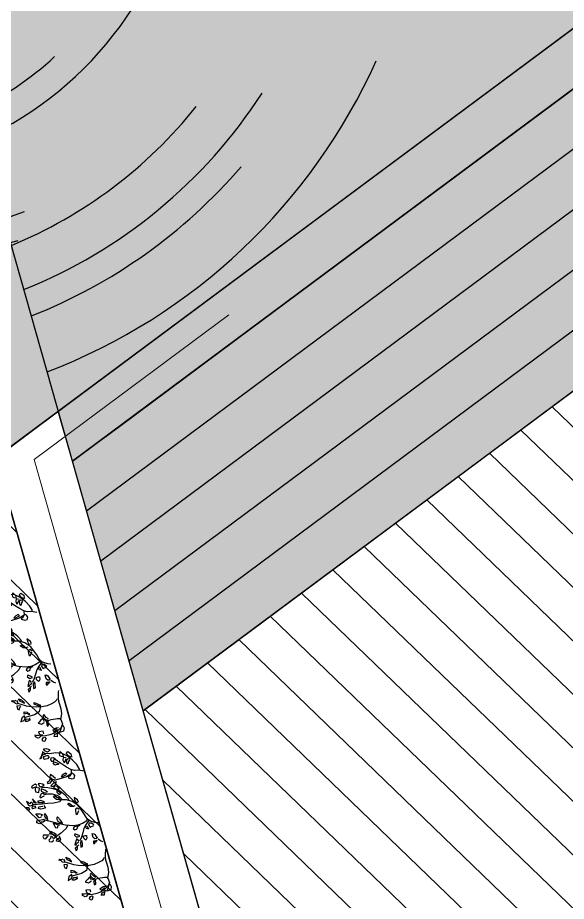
# Model space of a CAD drawing. Header units: millimetres. Extents: x 60.6 to 115.2, y 47.4 to 73.6.
# Drawn here: x 71.771 to 74.032, y 58.071 to 61.715 of the extents above; entities that cross this region are included whole.
import ezdxf

# ---------------------------------------------------------------- set-up
doc = ezdxf.new("R2010")
doc.units = ezdxf.units.MM
doc.linetypes.add('CENTER2', pattern=[28.575000000000003, 19.05, -3.175, 3.175, -3.175])
for name, color, linetype in [('3', 4, 'Continuous'), ('hatch2', 7, 'Continuous'), ('tree 3', 96, 'Continuous'), ('water', 151, 'Continuous')]:
    doc.layers.add(name, color=color, linetype=linetype)
doc.layers.add('HATCH', color=252, linetype='Continuous', lineweight=0)
doc.layers.add('paving', color=251, linetype='Continuous', lineweight=30)
doc.layers.add('hatch 3', color=7, linetype='Continuous', true_color=0x57792a)
pattern_1 = [(136, (-529.2652610559677, -497.6456645938825), (-0.1102770163103658, -0.1141951933037609), [])]

# ---------------------------------------------------------------- blocks, each defined once
blk = doc.blocks.new('6343')
at = {"color": 92, "linetype": 'Continuous'}
for p, q in [((687.8862509526036, 609.2945715560403), (687.882652725149, 609.2881341930103)), ((687.882652725149, 609.2881341930103), (687.8864376813826, 609.2836014556282)), ((687.8927064879027, 609.2989487673872), (687.8862509526036, 609.2945715560403)), ((687.8864376813826, 609.2836014556282), (687.8925070650006, 609.287896455657)), ((687.8924512719409, 609.2755412934064), (687.8902518731772, 609.2707343631215)), ((687.8902518731772, 609.2707343631215), (687.8949644450863, 609.2580601462628)), ((687.9001446013766, 609.272840515334), (687.8924512719409, 609.2755412934064)), ((687.8926018146772, 609.2880834071301), (687.8927064879027, 609.2989487673872)), ((687.9003882811545, 609.265387323366), (687.9001446013766, 609.272840515334)), ((687.904403327395, 609.2894284821974), (687.9010878074467, 609.2835516453978)), ((687.9010878074467, 609.2835516453978), (687.9042637687596, 609.2730503646283)), ((687.9042637687596, 609.2730503646283), (687.9098179722779, 609.2715643794105)), ((687.9187005539618, 609.2979768723741), (687.904403327395, 609.2894284821974)), ((687.9091707745048, 609.2834371225767), (687.9146509719016, 609.2886073615865)), ((687.9149100565786, 609.2798216030387), (687.9091707745048, 609.2834371225767)), ((687.9109748857975, 609.2718106851737), (687.9151245177931, 609.2750298545136)), ((687.9146509719016, 609.2886073615865), (687.9187005539618, 609.2979768723741)), ((687.9151245177931, 609.2750298545136), (687.9149100565786, 609.2798216030387)), ((687.9196353012105, 609.2689838514425), (687.9153758428283, 609.266908755685)), ((687.9296762441446, 609.2722898196382), (687.9196353012105, 609.2689838514425)), ((687.9238440267114, 609.2668770508484), (687.9296762441446, 609.2722898196382)), ((687.9794398345463, 609.2763784332407), (687.9747276668118, 609.2745413205175)), ((687.9747276668118, 609.2745413205175), (687.9777890527514, 609.2626822175876)), ((687.9853641951763, 609.2706333793833), (687.9794398345463, 609.2763784332407)), ((687.9912303417616, 609.2613735652727), (687.9853641951763, 609.2706333793833)), ((687.8266854543546, 609.2425221336891), (687.8316989476427, 609.2549329150401)), ((687.8342530772182, 609.2366273963836), (687.8266854543546, 609.2425221336891)), ((687.8316989476427, 609.2549329150401), (687.8389503707355, 609.2543077985994)), ((687.8338884014566, 609.2288754896609), (687.8342530772182, 609.2366273963836)), ((687.8389503707355, 609.2543077985994), (687.8415896760291, 609.2456952279887)), ((687.8415896760291, 609.2456952279887), (687.8446355099725, 609.2294965507189)), ((687.8520606233451, 609.2450892333853), (687.8680639110823, 609.2595053668713)), ((687.8551122882288, 609.2370639861091), (687.8520606233451, 609.2450892333853)), ((687.8658235764789, 609.2321728965228), (687.8590765304765, 609.2367413196124)), ((687.8684186248972, 609.2420658296095), (687.8658235764789, 609.2321728965228)), ((687.8680639110823, 609.2595053668713), (687.8684186248972, 609.2420658296095)), ((687.8882333168566, 609.2379437789114), (687.8897594910302, 609.2484446579016)), ((687.8914381855418, 609.2191096845415), (687.8882333168566, 609.2379437789114)), ((687.8897594910302, 609.2484446579016), (687.8972479162135, 609.2467025434621)), ((687.8949644450863, 609.2580601462628), (687.9007092299114, 609.2626195982432)), ((687.8972479162135, 609.2467025434621), (687.9000031189144, 609.2306087704425)), ((687.9153758428283, 609.266908755685), (687.9122603140517, 609.2575721302717)), ((687.9132877395828, 609.2577908681681), (687.9238440267114, 609.2668770508484)), ((687.9154369907315, 609.2382308900771), (687.914939619518, 609.2279498479343)), ((687.9156319928363, 609.2467797645403), (687.9154369907315, 609.2382308900771)), ((687.919117350536, 609.2518588628375), (687.9156319928363, 609.2467797645403)), ((687.923350562611, 609.2389158113773), (687.919117350536, 609.2518588628375)), ((687.9192743300692, 609.2290394829532), (687.923350562611, 609.2389158113773)), ((687.938470491548, 609.2429679206408), (687.9343502422108, 609.2370865370959)), ((687.9343502422108, 609.2370865370959), (687.9379123382079, 609.2323403793241)), ((687.9379123382079, 609.2323403793241), (687.9410890532854, 609.2275121743293)), ((687.9450484705607, 609.239197400148), (687.938470491548, 609.2429679206408)), ((687.9509693282522, 609.2366212140369), (687.9450484705607, 609.239197400148)), ((687.9530953061613, 609.2278993565252), (687.9509693282522, 609.2366212140369)), ((687.9623926130247, 609.2372186473062), (687.9549184553916, 609.223116537396)), ((687.9597266956476, 609.259837435481), (687.9559712477685, 609.247194152697)), ((687.9559712477685, 609.247194152697), (687.9676546991717, 609.2446773616699)), ((687.9684024989625, 609.261350946851), (687.9597266956476, 609.259837435481)), ((687.9711523630065, 609.2370814315524), (687.9623926130247, 609.2372186473062)), ((687.9661342848265, 609.2221679836965), (687.9711523630065, 609.2370814315524)), ((687.9771541611138, 609.2618799323392), (687.9684024989625, 609.261350946851)), ((687.9693660606005, 609.2442078120584), (687.9745545448012, 609.2438114210671)), ((687.9745545448012, 609.2438114210671), (687.9771541611138, 609.2618799323392)), ((687.9777890527514, 609.2626822175876), (687.9811730760695, 609.2537278586427)), ((687.9820288281304, 609.2433997250163), (687.9798289370831, 609.2385951070169)), ((687.9798289370831, 609.2385951070169), (687.9825747299196, 609.2320065598084)), ((687.9917227784929, 609.2489675355548), (687.9820288281304, 609.2433997250163)), ((687.9846352862257, 609.2551312715565), (687.9912303417616, 609.2613735652727)), ((687.9907594355342, 609.2314141646468), (687.9936227214164, 609.2431995838762)), ((687.9936227214164, 609.2431995838762), (687.9917227784929, 609.2489675355548)), ((688.095559763239, 609.2418228375668), (688.0989285457521, 609.2342002744389)), ((688.1039589300676, 609.2364386938801), (688.095559763239, 609.2418228375668)), ((688.0989285457521, 609.2342002744389), (688.1083374933198, 609.2335341547835)), ((688.119688422194, 609.2319472461878), (688.1039589300676, 609.2364386938801)), ((688.1083374933198, 609.2335341547835), (688.1145899556808, 609.2243557812283)), ((688.12362601396, 609.2311177620546), (688.119688422194, 609.2319472461878)), ((687.7545198064205, 609.20297190758), (687.7527986855374, 609.1927622776454)), ((687.7597997014542, 609.2059305650467), (687.7545198064205, 609.20297190758)), ((687.7659344136923, 609.1985616955545), (687.7597997014542, 609.2059305650467)), ((687.7672409734905, 609.2258637569089), (687.7653008065013, 609.2179432089952)), ((687.7653008065013, 609.2179432089952), (687.7729363644653, 609.2117293762882)), ((687.7762579170355, 609.1967560490618), (687.7659344136923, 609.1985616955545)), ((687.7752793170856, 609.2297432441097), (687.7672409734905, 609.2258637569089)), ((687.7720919622818, 609.1891971412882), (687.7762579170355, 609.1967560490618)), ((687.7729363644653, 609.2117293762882), (687.7760711882568, 609.2077261494746)), ((687.7809095435344, 609.2272719622495), (687.7752793170856, 609.2297432441097)), ((687.7805265452017, 609.2038364778285), (687.7809095435344, 609.2272719622495)), ((687.7868507397966, 609.2025144229628), (687.7825854674713, 609.186592985531)), ((687.7954056025229, 609.1976629591617), (687.7868507397966, 609.2025144229628)), ((687.7890693034749, 609.1826364484217), (687.7954056025229, 609.1976629591617)), ((687.8381682368072, 609.2232822674426), (687.8338884014566, 609.2288754896609)), ((687.8481682233114, 609.227412607152), (687.8381682368072, 609.2232822674426)), ((687.8427609500819, 609.2099146096633), (687.8567122276326, 609.2118833412343)), ((687.8446355099725, 609.2294965507189), (687.8460186225727, 609.2267881798863)), ((687.8537822910968, 609.2206008160953), (687.8463054012869, 609.2096677380265)), ((687.8632942232684, 609.2251275875899), (687.8537822910968, 609.2206008160953)), ((687.8567122276326, 609.2118833412343), (687.8699256673398, 609.2223699316074)), ((687.8699256673398, 609.2223699316074), (687.8632942232684, 609.2251275875899)), ((687.9033758796523, 609.225487938963), (687.8914381855418, 609.2191096845415)), ((687.9153659738644, 609.2215346119625), (687.9192743300692, 609.2290394829532)), ((687.9410890532854, 609.2275121743293), (687.9413420669421, 609.2250635446078)), ((687.945543639469, 609.2236223385887), (687.9530953061613, 609.2278993565252)), ((687.9549184553916, 609.223116537396), (687.95558258259, 609.2155844675206)), ((687.9573458845503, 609.21045454255), (687.9661342848265, 609.2221679836965)), ((687.9802106294253, 609.1912435106652), (687.9838515189278, 609.1968560596085)), ((687.9835636030086, 609.2298821789004), (687.9863898395736, 609.2248117723152)), ((687.9838515189278, 609.1968560596085), (687.9908857102321, 609.1896786883347)), ((687.9863898395736, 609.2248117723152), (687.9907594355342, 609.2314141646468)), ((687.9971332049274, 609.2126949247371), (687.9929834088376, 609.2094765261586)), ((687.9929834088376, 609.2094765261586), (687.9959704774644, 609.1986022772994)), ((687.9959704774644, 609.1986022772994), (688.0030351333806, 609.1944342260712)), ((688.0023082626408, 609.2047889927087), (687.9971332049274, 609.2126949247371)), ((688.0125752575577, 609.1994681433904), (688.0023082626408, 609.2047889927087)), ((688.016757004388, 609.196856066684), (688.009931328974, 609.191065012297)), ((688.0101244783634, 609.1939421884152), (688.0125752575577, 609.1994681433904)), ((688.0171444021173, 609.2026090414912), (688.016757004388, 609.196856066684)), ((688.0300401935128, 609.1981822248016), (688.0171444021173, 609.2026090414912)), ((688.0222458578846, 609.1868480041086), (688.0300401935128, 609.1981822248016)), ((688.0911097781343, 609.1990065696735), (688.085458972224, 609.1946339050718)), ((688.0983834309113, 609.1963848336029), (688.0911097781343, 609.1990065696735)), ((688.0921465589449, 609.2244158166972), (688.0970821935834, 609.2264672846659)), ((688.0947096942102, 609.2111164018107), (688.0921465589449, 609.2244158166972)), ((688.103097287267, 609.2038944154333), (688.0947096942102, 609.2111164018107)), ((688.0970821935834, 609.2264672846659), (688.1043942347083, 609.2261894381604)), ((688.0996323235331, 609.1854740874802), (688.0983834309113, 609.1963848336029)), ((688.1081394094487, 609.2079699068045), (688.103097287267, 609.2038944154333)), ((688.1043942347083, 609.2261894381604), (688.1090810909925, 609.2130077969985)), ((688.1090810909925, 609.2130077969985), (688.1094314224077, 609.2075778576707)), ((688.112211696479, 609.2210133973562), (688.1142482633682, 609.2202803306503)), ((688.1142482633682, 609.2202803306503), (688.12362601396, 609.2311177620546)), ((688.1230096635726, 609.2113025488045), (688.1278820951001, 609.2218479195972)), ((688.1249283332417, 609.2067068452429), (688.1230096635726, 609.2113025488045)), ((688.1324345673113, 609.200464673907), (688.1249283332417, 609.2067068452429)), ((688.1278820951001, 609.2218479195972), (688.135744054637, 609.2271916747328)), ((688.1354181713981, 609.2072723279939), (688.1329075449332, 609.2013992671781)), ((688.1376421448449, 609.2157520247084), (688.1354181713981, 609.2072723279939)), ((688.135744054637, 609.2271916747328), (688.1376421448449, 609.2157520247084)), ((687.674274268791, 609.1546927192461), (687.6777756210596, 609.164113097501)), ((687.6777756210596, 609.164113097501), (687.6813567719915, 609.160537646322)), ((687.6813567719915, 609.160537646322), (687.6801264206197, 609.1524354644423)), ((687.7527986855374, 609.1927622776454), (687.7582427514764, 609.186748995854)), ((687.7531585525132, 609.1633133065453), (687.7557193051919, 609.1733673288569)), ((687.762105014277, 609.157878902059), (687.7531585525132, 609.1633133065453)), ((687.7557193051919, 609.1733673288569), (687.762267130785, 609.1722588584747)), ((687.7582427514764, 609.186748995854), (687.7611861144999, 609.1855410620294)), ((687.7772183969068, 609.162597540754), (687.762105014277, 609.157878902059)), ((687.762267130785, 609.1722588584747), (687.7688440278446, 609.1628168037307)), ((687.766959675316, 609.1874373649483), (687.7720919622818, 609.1891971412882)), ((687.7688440278446, 609.1628168037307), (687.7711445754945, 609.1614720151383)), ((687.7825854674713, 609.186592985531), (687.7774098960733, 609.1743152829641)), ((687.7812519674005, 609.1732986832641), (687.7890693034749, 609.1826364484217)), ((687.811900042545, 609.1794892642399), (687.8099819411452, 609.1695728674582)), ((687.8099819411452, 609.1695728674582), (687.8196437382751, 609.1664588888435)), ((687.8179048299064, 609.1809352626859), (687.811900042545, 609.1794892642399)), ((687.8296547302816, 609.186939171588), (687.8179048299064, 609.1809352626859)), ((687.8198798225059, 609.1596695858318), (687.8296547302816, 609.186939171588)), ((687.8329893597493, 609.1592909800422), (687.8286632883004, 609.1486959551169)), ((687.8387763470522, 609.1686968239982), (687.8329893597493, 609.1592909800422)), ((687.8487271252017, 609.1743185072252), (687.8387763470522, 609.1686968239982)), ((687.8426430690483, 609.1568432026693), (687.856631855486, 609.1699965539924)), ((687.856631855486, 609.1699965539924), (687.8487271252017, 609.1743185072252)), ((687.9247951674897, 609.1583192632751), (687.927079923063, 609.1671454591633)), ((687.9343794555599, 609.165030376634), (687.9247951674897, 609.1583192632751)), ((687.927079923063, 609.1671454591633), (687.9272624165399, 609.1738570976026)), ((687.9272624165399, 609.1738570976026), (687.9364962091, 609.1859989210515)), ((687.9375519523328, 609.1722109988106), (687.9351502173988, 609.1651944710799)), ((687.9364962091, 609.1859989210515), (687.9441168544489, 609.1811153426374)), ((687.9441168544489, 609.1811153426374), (687.9375519523328, 609.1722109988106)), ((687.9575186731574, 609.1717912665056), (687.948666758578, 609.1629003580266)), ((687.948666758578, 609.1629003580266), (687.954423685444, 609.1547855523545)), ((687.954091162915, 609.1557154347859), (687.9656543345116, 609.1726894441002)), ((687.9656543345116, 609.1726894441002), (687.9575186731574, 609.1717912665056)), ((687.9763821480127, 609.1866503573858), (687.9695357290431, 609.1740161272983)), ((687.9695357290431, 609.1740161272983), (687.9707238395382, 609.1627588820024)), ((687.9703605242088, 609.1606809859111), (687.9804098661651, 609.1689921230217)), ((687.9837042383826, 609.1825371137026), (687.9763821480127, 609.1866503573858)), ((687.9854233217217, 609.1800083924278), (687.9802106294253, 609.1912435106652)), ((687.9804098661651, 609.1689921230217), (687.9837042383826, 609.1825371137026)), ((688.0014440517581, 609.1754129753411), (687.9854233217217, 609.1800083924278)), ((687.9908857102321, 609.1896786883347), (687.9987931726929, 609.1821877032605)), ((687.9987931726929, 609.1821877032605), (688.0001904271471, 609.1781489140401)), ((688.0017805909097, 609.191497859758), (688.0101244783634, 609.1939421884152)), ((688.009931328974, 609.191065012297), (688.0117470140384, 609.1812764175861)), ((688.0135290427443, 609.1773187407326), (688.0222458578846, 609.1868480041086)), ((688.068848542282, 609.1799209265448), (688.0783843927595, 609.1881235475159)), ((688.0710695810596, 609.1770573906623), (688.068848542282, 609.1799209265448)), ((688.071917081196, 609.1673962290399), (688.0710695810596, 609.1770573906623)), ((688.074111912065, 609.1640275811396), (688.071917081196, 609.1673962290399)), ((688.0777626867184, 609.1658055036672), (688.074111912065, 609.1640275811396)), ((688.079110017451, 609.1720980173892), (688.0761721187807, 609.166967887531)), ((688.0783843927595, 609.1881235475159), (688.0823918810404, 609.1838057720463)), ((688.0823918810404, 609.1838057720463), (688.079110017451, 609.1720980173892)), ((688.085458972224, 609.1946339050718), (688.0859747205932, 609.1859027899751)), ((688.0859747205932, 609.1859027899751), (688.0936077104756, 609.182857218347)), ((688.0923478123511, 609.1774180214344), (688.0996323235331, 609.1854740874802)), ((688.0936077104756, 609.182857218347), (688.0940404470342, 609.1757762237065)), ((688.1085633589968, 609.1611863026928), (688.1057351226187, 609.1549128700142)), ((688.1176592815432, 609.1626224776795), (688.1085633589968, 609.1611863026928)), ((688.1144401614946, 609.148092026261), (688.1259075014608, 609.159207549851)), ((688.1259075014608, 609.159207549851), (688.1176592815432, 609.1626224776795)), ((687.593419904739, 609.126303075325), (687.5997081319706, 609.1137967288954)), ((687.6089195477493, 609.1222630310558), (687.593419904739, 609.126303075325)), ((687.6464202599814, 609.1404228542111), (687.64315471915, 609.1330548379883)), ((687.64315471915, 609.1330548379883), (687.6526870282905, 609.1299132915066)), ((687.6575993896897, 609.1428028800538), (687.6464202599814, 609.1404228542111)), ((687.6526870282905, 609.1299132915066), (687.6567149489355, 609.1267673215807)), ((687.6596621260894, 609.1280618901661), (687.6575993896897, 609.1428028800538)), ((687.6671175569765, 609.14099175196), (687.668516975338, 609.1482960312419)), ((687.6743348484246, 609.1405269539821), (687.6671175569765, 609.14099175196)), ((687.668516975338, 609.1482960312419), (687.674274268791, 609.1546927192461)), ((687.670837403269, 609.113426378399), (687.6757856936329, 609.1229872233105)), ((687.6847000405616, 609.1233840648704), (687.6729343097116, 609.1130381052491)), ((687.6820225494127, 609.1441650103538), (687.6743348484246, 609.1405269539821)), ((687.6757856936329, 609.1229872233105), (687.6782017345151, 609.1286725618918)), ((687.6782017345151, 609.1286725618918), (687.6890108712059, 609.1353108856127)), ((687.6801264206197, 609.1524354644423), (687.6825206359931, 609.1456060930718)), ((687.6890108712059, 609.1353108856127), (687.6847000405616, 609.1233840648704)), ((687.8300500509364, 609.1484908574562), (687.8426430690483, 609.1568432026693)), ((687.8987603082852, 609.1165789005818), (687.9077044044589, 609.1288250216137)), ((687.9077044044589, 609.1288250216137), (687.9116814281282, 609.1214979260977)), ((688.0118443265828, 609.1089003909616), (688.0154897839806, 609.1226885180895)), ((688.0154897839806, 609.1226885180895), (688.0217521698905, 609.1241885533183)), ((688.0217521698905, 609.1241885533183), (688.0252150954133, 609.116752006807)), ((688.022472586836, 609.154868191969), (688.0225539100254, 609.147545602405)), ((688.030860179893, 609.1476462055916), (688.022472586836, 609.154868191969)), ((688.0225539100254, 609.147545602405), (688.0278459471, 609.1378300022199)), ((688.0278459471, 609.1378300022199), (688.030584586962, 609.1319070495864)), ((688.0355854245249, 609.1368084539954), (688.030860179893, 609.1476462055916)), ((688.0313972400874, 609.131246165851), (688.0355854245249, 609.1368084539954)), ((688.0818069847062, 609.1323035372365), (688.0747541753559, 609.1294677661125)), ((688.0747541753559, 609.1294677661125), (688.0767488679554, 609.1238867659075)), ((688.0767488679554, 609.1238867659075), (688.0846155210838, 609.122892293266)), ((688.0892733826977, 609.1470703068652), (688.0784078846781, 609.1425889212369)), ((688.0784078846781, 609.1425889212369), (688.0858129868589, 609.1368255570975)), ((688.0916541715835, 609.1327313944582), (688.0818069847062, 609.1323035372365)), ((688.0846155210838, 609.122892293266), (688.0908501745583, 609.1182139766078)), ((688.0858129868589, 609.1368255570975), (688.0953647935074, 609.1348564228266)), ((688.1003255924992, 609.1462545037617), (688.0892733826977, 609.1470703068652)), ((688.0950765832494, 609.1261209250785), (688.0916541715835, 609.1327313944582)), ((688.0942585914676, 609.1186060665348), (688.0950765832494, 609.1261209250785)), ((688.0986944723063, 609.133729929558), (688.1003255924992, 609.1462545037617)), ((688.1014068658617, 609.1127888297062), (688.1069828948888, 609.1238175544411)), ((688.1057351226187, 609.1549128700142), (688.1045350887617, 609.1441478672627)), ((688.1064019819936, 609.144211768298), (688.1144401614946, 609.148092026261)), ((688.1069828948888, 609.1238175544411), (688.1177277465147, 609.1332782467352)), ((688.1248831738827, 609.1267954153324), (688.1160087184275, 609.1142297563266)), ((688.1177277465147, 609.1332782467352), (688.1248831738827, 609.1267954153324)), ((687.5950477406727, 609.1073000115751), (687.6058048984339, 609.1040856754554)), ((687.5953857275548, 609.1000320654617), (687.5950477406727, 609.1073000115751)), ((687.5998884401389, 609.0889793519522), (687.5953857275548, 609.1000320654617)), ((687.5997081319706, 609.1137967288954), (687.6037773372343, 609.1098248459318)), ((687.6094375146108, 609.0901792495226), (687.5998884401389, 609.0889793519522)), ((687.6037773372343, 609.1098248459318), (687.6097786386547, 609.1087668004438)), ((687.6058048984339, 609.1040856754554), (687.6051916468101, 609.0956129240402)), ((687.6051916468101, 609.0956129240402), (687.6056508697561, 609.0890395177977)), ((687.6102528453275, 609.1210450688843), (687.6089195477493, 609.1222630310558)), ((687.6179669943048, 609.1106776784549), (687.6102528453275, 609.1210450688843)), ((687.6113388890778, 609.1102672374518), (687.6179669943048, 609.1106776784549)), ((687.622043920812, 609.0915281005731), (687.6267730179721, 609.0977058865865)), ((687.6251910891372, 609.0893628805447), (687.622043920812, 609.0915281005731)), ((687.6247695221753, 609.1127930474582), (687.635422045109, 609.1132263862818)), ((687.6266281804797, 609.1078510088174), (687.6247695221753, 609.1127930474582)), ((687.6279820191206, 609.0989639579088), (687.6266281804797, 609.1078510088174)), ((687.6267730179721, 609.0977058865865), (687.6279820191206, 609.0989639579088)), ((687.6297576656143, 609.0956720397248), (687.6270500586334, 609.0900922120607)), ((687.6338241217047, 609.1005421002831), (687.6297576656143, 609.0956720397248)), ((687.635422045109, 609.1132263862818), (687.6338241217047, 609.1005421002831)), ((687.6729343097116, 609.1130381052491), (687.669397946337, 609.112618775644)), ((687.7270367087749, 609.0965070769678), (687.7160984744777, 609.093313726079)), ((687.7160984744777, 609.093313726079), (687.7186656805642, 609.0903540168856)), ((687.7186656805642, 609.0903540168856), (687.7260430219986, 609.0868825593949)), ((687.7260430219986, 609.0868825593949), (687.7372998226806, 609.0865530663152)), ((687.7408938849318, 609.0823258821752), (687.7270367087749, 609.0965070769678)), ((687.7410507932565, 609.0977816045245), (687.7407599334083, 609.0927163468145)), ((687.7407599334083, 609.0927163468145), (687.7468066648545, 609.0896354437)), ((687.7462747485973, 609.0963434528071), (687.7410507932565, 609.0977816045245)), ((687.7593816119414, 609.0928941429032), (687.7462747485973, 609.0963434528071)), ((687.7468066648545, 609.0896354437), (687.7531745956004, 609.0815662839369)), ((687.7657315505785, 609.0908986424668), (687.7593816119414, 609.0928941429032)), ((687.7601225901524, 609.0846749796863), (687.7657315505785, 609.0908986424668)), ((687.7801309383015, 609.1000461794406), (687.7735041581565, 609.0923660750165)), ((687.7735041581565, 609.0923660750165), (687.7736291389093, 609.0849085051399)), ((687.7770272310909, 609.0777923307459), (687.7821156961433, 609.0869543503892)), ((687.7862774091858, 609.0976758986192), (687.7801309383015, 609.1000461794406)), ((687.7821156961433, 609.0869543503892), (687.7862774091858, 609.0976758986192)), ((687.8082935579511, 609.1043241561956), (687.8022116657052, 609.0981919201423)), ((687.8022116657052, 609.0981919201423), (687.8063135924712, 609.088389725989)), ((687.8063135924712, 609.088389725989), (687.8132477338398, 609.087362696162)), ((687.8145202876896, 609.1003112700173), (687.8082935579511, 609.1043241561956)), ((687.8132477338398, 609.087362696162), (687.8173694693052, 609.0844042843763)), ((687.8178345231913, 609.0860043081279), (687.8145202876896, 609.1003112700173)), ((687.8202171647926, 609.077337094066), (687.8178345231913, 609.0860043081279)), ((687.8701319045981, 609.0939687562487), (687.866011655261, 609.0880873727039)), ((687.866011655261, 609.0880873727039), (687.8754231709108, 609.0842529919692)), ((687.8836642762524, 609.0960166939153), (687.8701319045981, 609.0939687562487)), ((687.8882701205384, 609.095829012474), (687.8836642762524, 609.0960166939153)), ((687.885709056668, 609.0801036200057), (687.8920931539283, 609.0879687945002)), ((687.8920931539283, 609.0879687945002), (687.8882701205384, 609.095829012474)), ((687.8981162638604, 609.1050983706444), (687.8987603082852, 609.1165789005818)), ((687.901606168054, 609.0981671002454), (687.8981162638604, 609.1050983706444)), ((687.9116814281282, 609.1214979260977), (687.8992724066184, 609.1053445123132)), ((687.8992724066184, 609.1053445123132), (687.8993583147001, 609.1005245892535)), ((687.9223442573843, 609.0979123972427), (687.9144151335086, 609.0928879016028)), ((687.9144151335086, 609.0928879016028), (687.914735000312, 609.0844486422295)), ((687.9168128518202, 609.082889662486), (687.9264195336689, 609.0876033854529)), ((687.9359296515235, 609.1009714938016), (687.9223442573843, 609.0979123972427)), ((687.9264195336689, 609.0876033854529), (687.9359296515235, 609.1009714938016)), ((688.0143406087011, 609.1015916057277), (688.0118443265828, 609.1089003909616)), ((688.0258272436821, 609.0993672770908), (688.0143406087011, 609.1015916057277)), ((688.0252150954133, 609.116752006807), (688.0335393382617, 609.1123517823352)), ((688.033235280532, 609.1049471455483), (688.0258272436821, 609.0993672770908)), ((688.0376004556952, 609.1090461006144), (688.033235280532, 609.1049471455483)), ((688.1054393713989, 609.1121455262847), (688.1017538584331, 609.1105269873633)), ((688.1160087184275, 609.1142297563266), (688.1054393713989, 609.1121455262847)), ((687.5259447417235, 609.055888534345), (687.5314330099536, 609.0660654837931)), ((687.5270318674272, 609.0507822371637), (687.5259447417235, 609.055888534345)), ((687.5337196728274, 609.0458676430886), (687.5270318674272, 609.0507822371637)), ((687.5314330099536, 609.0660654837931), (687.5397660943974, 609.0666721338534)), ((687.5397660943974, 609.0666721338534), (687.5370935539173, 609.0609313810595)), ((687.5370935539173, 609.0609313810595), (687.5391133554751, 609.0558568703023)), ((687.5391133554751, 609.0558568703023), (687.5380769242545, 609.0506320286345)), ((687.5455778580657, 609.0507271502194), (687.5420100952228, 609.0472991072356)), ((687.5529551021148, 609.0532992401547), (687.5455778580657, 609.0507271502194)), ((687.555123850771, 609.0349116742747), (687.5529551021148, 609.0532992401547)), ((687.5878073178679, 609.0548803540321), (687.5844189667354, 609.0411485759727)), ((687.5920390438147, 609.0507770979025), (687.5878073178679, 609.0548803540321)), ((687.5986733841567, 609.0448496393171), (687.5920390438147, 609.0507770979025)), ((687.6581408100716, 609.0506714370417), (687.6591172299273, 609.0555499436302)), ((687.6622743004001, 609.0438771855057), (687.6581408100716, 609.0506714370417)), ((687.6633713496531, 609.0494492971079), (687.6590204804379, 609.0440191528925)), ((687.6591172299273, 609.0555499436302), (687.6665010586813, 609.0719685393337)), ((687.6684634339537, 609.0577065207368), (687.6633713496531, 609.0494492971079)), ((687.6665010586813, 609.0719685393337), (687.6726840998134, 609.0719490565104)), ((687.6726840998134, 609.0719490565104), (687.6684634339537, 609.0577065207368)), ((687.7497153456553, 609.0749838224774), (687.7314025847538, 609.0740066029452)), ((687.7314025847538, 609.0740066029452), (687.7340856845813, 609.0665211102657)), ((687.7340856845813, 609.0665211102657), (687.7476928335585, 609.0670460770527)), ((687.7476928335585, 609.0670460770527), (687.7582265975726, 609.0690699576638)), ((687.7581219428006, 609.0696160023597), (687.7497153456553, 609.0749838224774)), ((687.7557316719768, 609.0817474555481), (687.7601225901524, 609.0846749796863)), ((687.7599125683785, 609.0527979295073), (687.7652119988654, 609.0598205196661)), ((687.768316831652, 609.0482679752431), (687.7599125683785, 609.0527979295073)), ((687.7652119988654, 609.0598205196661), (687.7743080328994, 609.0632009088563)), ((687.7736291389093, 609.0849085051399), (687.7763097229493, 609.0780507917689)), ((687.776456386532, 609.0632619034443), (687.7793454698984, 609.0555234118417)), ((687.7793454698984, 609.0555234118417), (687.7790567620069, 609.0494102017317)), ((687.8053804891923, 609.0404992797598), (687.8076011889906, 609.0504870412112)), ((687.8076011889906, 609.0504870412112), (687.8163883053925, 609.0546668538457)), ((687.8163883053925, 609.0546668538457), (687.8183517451215, 609.0484877745887)), ((687.8754231709108, 609.0842529919692), (687.8818313121722, 609.0812802099796)), ((687.5124106103368, 609.0279861985939), (687.5134659323977, 609.034382517616)), ((687.5243051841102, 609.0238457560266), (687.5124106103368, 609.0279861985939)), ((687.5134659323977, 609.034382517616), (687.5208952640753, 609.0379663731104)), ((687.5208952640753, 609.0379663731104), (687.5280560470974, 609.0339863723063)), ((687.5314243870376, 609.0263621035605), (687.5243051841102, 609.0238457560266)), ((687.5280560470974, 609.0339863723063), (687.5299480662844, 609.0288838511082)), ((687.5406833439514, 609.0478505399756), (687.5337196728274, 609.0458676430886)), ((687.5420100952228, 609.0472991072356), (687.5398248383127, 609.0411617585635)), ((687.5398248383127, 609.0411617585635), (687.540499768521, 609.0354673672849)), ((687.544629591817, 609.0318427542566), (687.555123850771, 609.0349116742747)), ((687.5904104533057, 609.0205712274196), (687.5757976336354, 609.0172933929645)), ((687.5757976336354, 609.0172933929645), (687.5786570669891, 609.0120632745834)), ((687.5786570669891, 609.0120632745834), (687.5963830874338, 609.0133354367115)), ((687.5844189667354, 609.0411485759727), (687.5888494705189, 609.0335836615162)), ((687.5888494705189, 609.0335836615162), (687.5912135324719, 609.0294163402568)), ((687.5959189684041, 609.0117348062929), (687.5904104533057, 609.0205712274196)), ((687.5944868499416, 609.0304467850808), (687.6016890646798, 609.0313130121579)), ((687.6079139801011, 609.0361414628343), (687.5986733841567, 609.0448496393171)), ((687.6016890646798, 609.0313130121579), (687.6079139801011, 609.0361414628343)), ((687.6097567909337, 609.0325302851538), (687.6021368779484, 609.0229009924625)), ((687.6021368779484, 609.0229009924625), (687.602380721821, 609.0154470297318)), ((687.6057059798226, 609.0118170991968), (687.6120670766368, 609.0216787292275)), ((687.6173568952189, 609.0353157954781), (687.6097567909337, 609.0325302851538)), ((687.6120670766368, 609.0216787292275), (687.6231569594191, 609.0320467751146)), ((687.6231569594191, 609.0320467751146), (687.6173568952189, 609.0353157954781)), ((687.7465261304438, 609.0216132413807), (687.7455487757317, 609.0167353414607)), ((687.7455487757317, 609.0167353414607), (687.7528724076253, 609.0126224259662)), ((687.7559269901809, 609.0216133229679), (687.7465261304438, 609.0216132413807)), ((687.7554334330976, 609.0138347832349), (687.7559269901809, 609.0216133229679)), ((687.7579760272997, 609.0082044570861), (687.7554334330976, 609.0138347832349)), ((687.7649832783312, 609.0150348448998), (687.7707594626244, 609.0226030102588)), ((687.7659650154429, 609.0079031468864), (687.7649832783312, 609.0150348448998)), ((687.7790567620069, 609.0494102017317), (687.768316831652, 609.0482679752431)), ((687.7707594626244, 609.0226030102588), (687.7857844777902, 609.0264689388106)), ((687.7826646923105, 609.0146281053694), (687.7768706991307, 609.0115599969067)), ((687.7875404626816, 609.0220053791771), (687.7826646923105, 609.0146281053694)), ((687.7857844777902, 609.0264689388106), (687.7875404626816, 609.0220053791771)), ((687.8104840658497, 609.0446339880375), (687.8070145539593, 609.0416131927814)), ((687.8183517451215, 609.0484877745887), (687.8104840658497, 609.0446339880375)), ((687.821953669772, 609.0413278119265), (687.8133786777439, 609.0348005837661)), ((687.8133786777439, 609.0348005837661), (687.8197684226678, 609.0198180619017)), ((687.8298387945209, 609.0393164212577), (687.821953669772, 609.0413278119265)), ((687.8224284171429, 609.0198747027632), (687.8299712729557, 609.0293446415121)), ((687.8299712729557, 609.0293446415121), (687.8298387945209, 609.0393164212577)), ((687.5323319701205, 608.9766786303978), (687.5334835663846, 608.9889351407621)), ((687.5383180307359, 608.9769523807269), (687.5323319701205, 608.9766786303978)), ((687.5334835663846, 608.9889351407621), (687.5388152378549, 608.9872341936318)), ((687.5537154429068, 608.9733925210832), (687.5383180307359, 608.9769523807269)), ((687.5388152378549, 608.9872341936318), (687.5426053856482, 608.98520505761)), ((687.5426053856482, 608.98520505761), (687.5485198057321, 608.9744545066494)), ((687.5578279710003, 608.9944515995469), (687.5543346895648, 608.9900379317303)), ((687.5543346895648, 608.9900379317303), (687.5593505654393, 608.9790952758839)), ((687.567317159804, 608.9807913560762), (687.5578279710003, 608.9944515995469)), ((687.5593505654393, 608.9790952758839), (687.5645497055526, 608.9748644225714)), ((687.68792748907, 608.9767768120895), (687.6842965524571, 608.9780051415239)), ((687.7528724076253, 609.0126224259662), (687.7541136877032, 609.0080484804809)), ((687.7564032682487, 609.0048667840537), (687.7579760272997, 609.0082044570861)), ((687.7704643721864, 609.0056914420421), (687.7659650154429, 609.0079031468864)), ((687.7768706991307, 609.0115599969067), (687.7696175874164, 609.0065126442402)), ((687.5496704457387, 608.9665256768005), (687.5615129318833, 608.9613734686733)), ((687.5549419033518, 608.9499661301533), (687.5496704457387, 608.9665256768005)), ((687.5682625629654, 608.9479638728234), (687.5549419033518, 608.9499661301533)), ((687.5800188455528, 608.953302023056), (687.5682625629654, 608.9479638728234)), ((687.5849537074231, 608.9548537941237), (687.5708764045025, 608.9606976674455))]:
    blk.add_line(p, q, dxfattribs=at)
at = {"color": 33, "linetype": 'Continuous'}
for p, q in [((687.906567832973, 609.2533573724261), (687.9052883397051, 609.2744367559965)), ((687.9085123316196, 609.2329199059315), (687.906567832973, 609.2533573724261)), ((687.9106265476147, 609.2101828553713), (687.9085123316196, 609.2329199059315)), ((687.9763580480604, 609.2231771574325), (687.9766744666804, 609.235254247894)), ((687.8320109765573, 609.183103745096), (687.8391409662229, 609.2106449328519)), ((687.8391409662229, 609.2106449328519), (687.8432613249847, 609.2251996720601)), ((687.9125846211265, 609.1859123536951), (687.9106265476147, 609.2101828553713)), ((687.9716080615281, 609.187469337663), (687.9757856181135, 609.2100432748603)), ((687.9757856181135, 609.2100432748603), (687.9763580480604, 609.2231771574325)), ((688.1163949984578, 609.2032223129759), (688.1165774933004, 609.2189408427911)), ((688.1193238289925, 609.1766551827452), (688.1163949984578, 609.2032223129759)), ((687.8214732196155, 609.1361545360013), (687.8266589013389, 609.1622811063328)), ((687.8266589013389, 609.1622811063328), (687.8320109765573, 609.183103745096)), ((687.9182243831359, 609.1594220400617), (687.9125846211265, 609.1859123536951)), ((687.9271194219804, 609.1538091026299), (687.9182243831359, 609.1594220400617)), ((687.9562547187312, 609.1518389846831), (687.9646344551511, 609.1644652921487)), ((687.9646344551511, 609.1644652921487), (687.9716080615281, 609.187469337663)), ((688.0739903361083, 609.1529918429484), (688.085886258695, 609.1702042796817)), ((688.085886258695, 609.1702042796817), (688.0930369958438, 609.1795661002385)), ((688.1177360074965, 609.1509618403365), (688.1193238289925, 609.1766551827452)), ((687.6585984226439, 609.1024801319805), (687.6669213772033, 609.1289402602328)), ((687.6669213772033, 609.1289402602328), (687.6689238178263, 609.1383734689781)), ((687.8192507082497, 609.1066569228378), (687.8214732196155, 609.1361545360013)), ((687.9231224404232, 609.1220991335388), (687.9311554427147, 609.1258107042229)), ((687.9311554427147, 609.1258107042229), (687.9449055631294, 609.1380793469866)), ((687.9449055631294, 609.1380793469866), (687.9562547187312, 609.1518389846831)), ((688.0509614624245, 609.1142263626767), (688.0603182814035, 609.132064876537)), ((688.0603182814035, 609.132064876537), (688.0739903361083, 609.1529918429484)), ((688.0892822691803, 609.1075382394232), (688.1063127493337, 609.1285130939101)), ((688.1063127493337, 609.1285130939101), (688.1177360074965, 609.1509618403365)), ((687.6551749699839, 609.0839026680334), (687.6585984226439, 609.1024801319805)), ((687.8218599277774, 609.0853602986178), (687.8192507082497, 609.1066569228378)), ((688.0475576316882, 609.0993222221158), (688.0509614624245, 609.1142263626767)), ((688.048330164793, 609.0836402374628), (688.0475576316882, 609.0993222221158)), ((688.0558963685421, 609.0797465503372), (688.0711799001152, 609.0893388206858)), ((688.0711799001152, 609.0893388206858), (688.0892822691803, 609.1075382394232)), ((687.6534874767588, 609.0631922920786), (687.6551749699839, 609.0839026680334)), ((687.6550717868143, 609.0391749695466), (687.6534874767588, 609.0631922920786)), ((687.7682374844328, 609.072561705558), (687.7559796242911, 609.079218112985)), ((687.7895573219861, 609.0656860876373), (687.7682374844328, 609.072561705558)), ((687.8084005260552, 609.0603739829576), (687.7895573219861, 609.0656860876373)), ((687.8238492834872, 609.0525217761376), (687.8084005260552, 609.0603739829576)), ((687.8283925015025, 609.0667335256405), (687.8218599277774, 609.0853602986178)), ((687.8415324183829, 609.0389209460536), (687.8238492834872, 609.0525217761376)), ((687.8396474789838, 609.0492789271892), (687.8283925015025, 609.0667335256405)), ((688.0449708747889, 609.0602390265735), (688.048330164793, 609.0836402374628)), ((688.0467742941225, 609.0781380282831), (688.0558963685421, 609.0797465503372)), ((687.536283201289, 609.0252284087213), (687.5345076492295, 609.0433661270563)), ((687.5399356124553, 609.0073234925057), (687.536283201289, 609.0252284087213)), ((687.6594369098694, 609.0179186167617), (687.6550717868143, 609.0391749695466)), ((687.6674353645531, 608.9999374871329), (687.6594369098694, 609.0179186167617)), ((687.8469777359019, 609.0480034769571), (687.8396474789838, 609.0492789271892)), ((687.5454811371068, 608.9918229706188), (687.5399356124553, 609.0073234925057)), ((687.5538580625474, 608.9780927067189), (687.5454811371068, 608.9918229706188)), ((687.5708764045025, 608.9606976674455), (687.5538580625474, 608.9780927067189)), ((687.5683275088121, 608.9709972797635), (687.567317159804, 608.9807913560762)), ((687.6745868990735, 608.9874481586264), (687.6674353645531, 608.9999374871329)), ((687.6842965524571, 608.9780051415239), (687.6745868990735, 608.9874481586264)), ((687.7533681448023, 608.9825352640636), (687.7572210745349, 608.9921964664793)), ((687.7572210745349, 608.9921964664793), (687.7643537039494, 609.0022223550503)), ((687.5615129318833, 608.9613734686733), (687.5806471908837, 608.9547708377354)), ((687.602962800596, 608.962191084782), (687.5849537074231, 608.9548537941237))]:
    blk.add_line(p, q, dxfattribs=at)
for points in [[(687.9259400756432, 609.1495545106271), (687.9354093704553, 609.1585768587579), (687.9434308647086, 609.1706265587376), (687.9499755766324, 609.1903696795206), (687.9493589782244, 609.2090885023766), (687.946437276616, 609.2228119169139)], [(687.820631558666, 609.1288038347653), (687.8081909093114, 609.1344950062655), (687.786591146003, 609.1575866454473), (687.7654901586722, 609.18662336251)], [(688.0501091078899, 609.1137113385071), (688.033878093259, 609.1130918260778), (688.0213119561814, 609.1329357496713), (688.0119420720939, 609.1641364484873), (688.0053609006937, 609.185254565452)], [(687.8314077561788, 609.0021512079314), (687.8328017493267, 609.0151270837523), (687.8378109832651, 609.0330414828371), (687.8452538535009, 609.0448004092701), (687.8551298240606, 609.0519087916601), (687.870207724311, 609.060956945223), (687.8862590550787, 609.0722144992019), (687.9035060679258, 609.0853944063226), (687.91886836567, 609.1096824465988), (687.9258585922867, 609.1318553280535), (687.925927227848, 609.1548903262279)], [(687.6529633599891, 609.046065990718), (687.6342300468891, 609.0504182659243), (687.6222434686852, 609.0705523563967), (687.6163766711003, 609.089821210544), (687.6111069437939, 609.1100510771674)], [(687.6054350680538, 608.9618827256272), (687.6058553357485, 608.9764844215379), (687.6048718950252, 608.9841160949311), (687.6012725043374, 609.0025326372322), (687.598943045303, 609.0112111738102), (687.5957834067482, 609.0260521930139)], [(687.7227270275122, 608.9713867572088), (687.7176396275086, 608.9720934483761), (687.705075627559, 608.9730885366015), (687.6919479182142, 608.9729621297936), (687.6788193177048, 608.971333713329), (687.6661327379223, 608.9676328823749), (687.6476977519795, 608.9615391544319), (687.6279023960795, 608.9588265623419), (687.6019573489524, 608.9631444806184)]]:
    blk.add_lwpolyline(points, dxfattribs=at)

msp = doc.modelspace()

# ---------------------------------------------------------------- hatches: boundary and pattern name
at = {"layer": 'HATCH'}
h = msp.add_hatch(color=254, dxfattribs=at)
h.set_gradient(color1=(241, 224, 197), color2=(229, 198, 148), rotation=45, one_color=1, tint=0.7400000095367432, name='INVSPHERICAL')
h.paths.add_polyline_path([(72.28810694884828, 58.85666559282595), (71.99666243536603, 59.88624360729148), (72.10006690323712, 59.96317771274346), (72.19146111161626, 60.03117604792067), (72.73072178708571, 60.43239215131268), (74.73116627184959, 61.92074570227498), (71.58857777856008, 66.14459010753683), (70.46230397407021, 65.30662952975752), (70.17085946077304, 66.3362075435698), (70.20955975139645, 66.36500100271985), (70.26618778528916, 66.40713290688939), (70.34154037068527, 66.46319609129796), (71.7939574933813, 67.54381102388288), (72.27149397399148, 66.9019707714159), (72.39087809414389, 66.7415107082993), (75.32245297884162, 62.80128238958082), (75.77856147985881, 62.18824274270128), (76.13038718819564, 61.71536598745342), (75.32808687261206, 61.11844538669118), (74.81336000500949, 60.73548271664106), (74.22640784799717, 60.29878360612452), (73.3179974739885, 59.62291590962786), (72.38503187673757, 58.92877884650511)])
h = msp.add_hatch(color=254, dxfattribs=at)
h.set_gradient(color1=(241, 224, 197), color2=(229, 198, 148), rotation=45, one_color=1, tint=0.7400000095367432, name='INVSPHERICAL')
h.paths.add_polyline_path([(71.99666243536603, 59.88624360729159), (71.93837353266963, 60.0921592101846), (74.61178215169718, 62.0812057653917), (74.73116627184959, 61.92074570227498)])
at = {"layer": 'hatch 3', "linetype": 'Continuous'}
h = msp.add_hatch(dxfattribs=at)
h.set_pattern_fill('ANSI31', color=256, scale=0.05, angle=91, style=0)
h.set_pattern_definition(pattern_1)
h.paths.add_polyline_path([(81.78406958360142, 50.39399929133992), (78.47169894034721, 50.28668867835358), (77.20005388285915, 50.24549129275965), (75.79907772158083, 50.20010397749888), (75.5228547673986, 50.1911552040292), (74.75325935206877, 51.20888278558721), (74.27331745388312, 51.84356705942662), (74.0548253763792, 52.61542801040196), (73.47713461254659, 54.65622027818279), (73.08096221642404, 56.05576760234544), (72.73607665240888, 57.27413534574112), (72.49718130355348, 58.11807437207881), (72.28810694884828, 58.85666559282595), (74.34767120139452, 60.3890049264387), (77.33227420555181, 56.37750334877751), (79.00365188776937, 54.13106246520488)])
h = msp.add_hatch(dxfattribs=at)
h.set_pattern_fill('ANSI31', color=256, scale=0.05, angle=91, style=0)
h.set_pattern_definition(pattern_1)
h.paths.add_polyline_path([(73.82515180003122, 52.32534514598137), (73.64186614766311, 52.18897852665248), (69.36936266118346, 57.93150255942442), (71.73911607203343, 59.69462617060537), (73.42392961066582, 53.7427317358015), (73.72662652935207, 52.67340265905136)])
at = {"layer": 'hatch2', "linetype": 'CENTER2'}
h = msp.add_hatch(color=254, dxfattribs=at)
h.set_gradient(color1=(199, 244, 249), color2=(93, 224, 238), rotation=180, one_color=1, tint=0.6499999761581421, name='INVSPHERICAL')
h.paths.add_polyline_path([(71.68082716933736, 59.90054177349862), (70.26304651343435, 64.90909649017851), (71.70796189871248, 65.98413004442011), (74.61178215169707, 62.0812057653917)])

# ---------------------------------------------------------------- linework, layer by layer
at = {"layer": '3', "color": 251, "linetype": 'Continuous', "lineweight": 18}
msp.add_line((71.8387448023517, 59.8933926903951), (72.6410451179355, 60.49031329115712), dxfattribs=at)
msp.add_lwpolyline([(81.89310177097889, 50.24745290220005), (75.45006737181416, 50.03871842006276), (74.13666798100189, 51.77558269836447), (71.8387448023517, 59.8933926903951)], dxfattribs=at)
at = {"layer": 'Defpoints', "color": 2}
msp.add_line((85.2421124682769, 68.49459369374131), (72.28810694884828, 58.85666559282595), dxfattribs=at)
at = {"layer": 'Defpoints', "color": 6}
msp.add_lwpolyline([(72.28810694884828, 58.85666559282595), (71.99666243536603, 59.88624360729148), (72.10006690323712, 59.96317771274346), (72.19146111161626, 60.03117604792067), (72.73072178708571, 60.43239215131268), (74.73116627184959, 61.92074570227498), (71.58857777856008, 66.14459010753683), (70.46230397407021, 65.30662952975752), (70.17085946077304, 66.3362075435698), (70.20955975139645, 66.36500100271985), (70.26618778528916, 66.40713290688939), (70.34154037068527, 66.46319609129796), (71.7939574933813, 67.54381102388288), (72.27149397399148, 66.9019707714159), (72.39087809414389, 66.7415107082993), (75.32245297884162, 62.80128238958082), (75.77856147985881, 62.18824274270128), (76.13038718819564, 61.71536598745342), (75.32808687261206, 61.11844538669118), (74.81336000500949, 60.73548271664106), (74.22640784799717, 60.29878360612452), (73.3179974739885, 59.62291590962786), (72.38503187673757, 58.92877884650511), (72.28810694884828, 58.85666559282595)], close=True, dxfattribs=at)
at = {"layer": 'Defpoints'}
for points in [[(71.68082716933736, 59.90054177349862), (70.26304651343435, 64.90909649017851), (71.70796189871248, 65.98413004442011), (74.61178215169707, 62.0812057653917), (71.68082716933736, 59.90054177349862)], [(71.99666243536603, 59.88624360729159), (71.93837353266963, 60.0921592101846), (74.61178215169718, 62.0812057653917), (74.73116627184959, 61.92074570227498), (71.99666243536569, 59.88624360729125)]]:
    msp.add_lwpolyline(points, close=True, dxfattribs=at)
at = {"layer": 'hatch 3', "linetype": 'Continuous'}
for points in [[(81.78406958360142, 50.39399929133992), (78.47169894034721, 50.28668867835358), (77.20005388285915, 50.24549129275965), (75.79907772158083, 50.20010397749888), (75.5228547673986, 50.1911552040292), (74.75325935206877, 51.20888278558721), (74.27331745388312, 51.84356705942662), (74.0548253763792, 52.61542801040196), (73.47713461254659, 54.65622027818279), (73.08096221642404, 56.05576760234544), (72.73607665240888, 57.27413534574112), (72.49718130355348, 58.11807437207881), (72.28810694884828, 58.85666559282595), (74.34767120139452, 60.3890049264387), (77.33227420555181, 56.37750334877751), (79.00365188776937, 54.13106246520488), (81.78406958296421, 50.39399929131923)], [(73.82515180003122, 52.32534514598137), (73.64186614766311, 52.18897852665248), (69.36936266118346, 57.93150255942442), (71.73911607203343, 59.69462617060537), (73.42392961066582, 53.7427317358015), (73.72662652935207, 52.67340265905136), (73.82515180003122, 52.32534514598137)]]:
    msp.add_lwpolyline(points, close=True, dxfattribs=at)
at = {"layer": 'paving', "color": 139}
for p, q in [((74.61178215169707, 62.0812057653917), (71.68082716933736, 59.90054177349862)), ((74.73116627184959, 61.92074570227498), (71.99666243536603, 59.88624360729148)), ((74.8505503920021, 61.76028563915827), (72.05495133806244, 59.68032800439869)), ((76.13038718819564, 61.71536598745342), (72.34920216630428, 58.90212113260225)), ((74.96993451215462, 61.59982557604155), (72.11324024075896, 59.47441240150545)), ((75.08931863230714, 61.43936551292484), (72.17152914345536, 59.26849679861243)), ((75.20870275245966, 61.27890544980812), (72.22981804615188, 59.06258119571919)), ((73.98774186663309, 51.75096769092636), (71.73911607203354, 59.69462617060537))]:
    msp.add_line(p, q, dxfattribs=at)
for points in [[(71.99666243536603, 59.88624360729159), (70.46230397407021, 65.30662952975752)], [(71.68082716933736, 59.90054177349862), (71.93837353266963, 60.0921592101846)], [(81.78406958296432, 50.39399929131923), (75.5228547673986, 50.1911552040292), (74.27331745388312, 51.84356705942662), (71.99666243536603, 59.88624360729159)], [(81.60266431044681, 50.0879649260811), (75.37727997622972, 49.88628163609644), (74.00001850812055, 51.70759833730233), (71.73911607203377, 59.6946261706056)]]:
    msp.add_lwpolyline(points, dxfattribs=at)
at = {"layer": 'water'}
for points in [[(71.79727994623147, 60.91412920027472), (71.31958463955095, 60.74437509688937)], [(71.77125508758354, 60.79498030069419), (71.32461279626932, 60.67648488684824)]]:
    msp.add_lwpolyline(points, dxfattribs=at)
for centre, radius, start, end in [((71.01351667135884, 62.54361294790897), 0.9621547409657742, 288.4903988601898, 347.792261637326), ((71.01351667135884, 62.54361294790897), 1.462154740965774, 285.5636779330978, 343.9083719115493), ((71.01351667135884, 62.54361294790897), 1.343461623828253, 295.3249476814836, 312.6130475476702), ((71.01453125338287, 62.54147690532079), 2.449576464336527, 291.000228265586, 335.7974747179979), ((71.01351667135884, 62.54361294790897), 2.100757271037218, 291.8766308842078, 327.1264734692411), ((71.01351667135884, 62.54361294790897), 1.912699626281654, 292.4761540129633, 321.3350321222831), ((71.01351667135884, 62.54361294790897), 2.213513526351584, 291.5662838797305, 319.3121669525011)]:
    msp.add_arc(centre, radius, start, end, dxfattribs=at)

# ---------------------------------------------------------------- block references
at = {"layer": 'tree 3', "rotation": 90}
for p in [(680.9102157126566, -628.7823277202103), (681.1045456916419, -629.4365138698049)]:
    msp.add_blockref('6343', p, dxfattribs=at)

doc.saveas('drawing.dxf')
